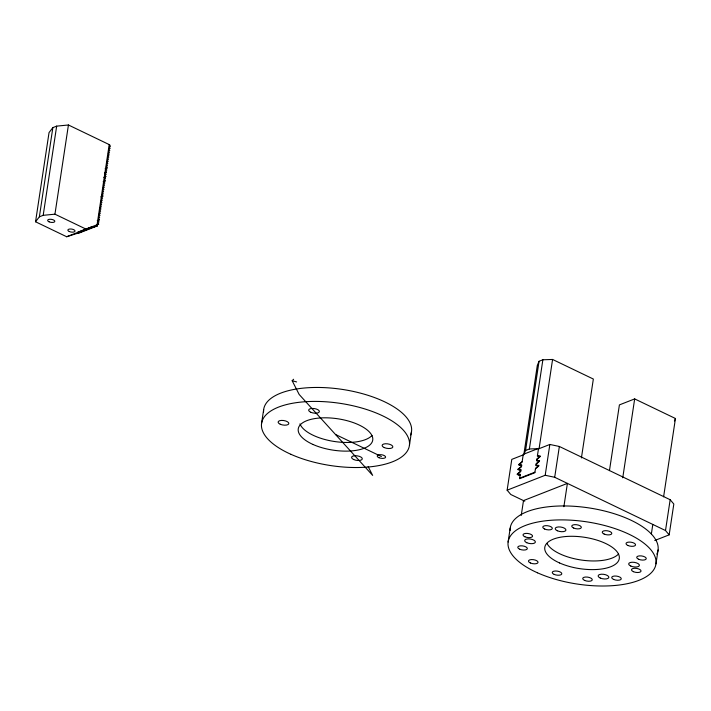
<?xml version="1.0" encoding="UTF-8"?>
<svg xmlns="http://www.w3.org/2000/svg" width="711" height="711" viewBox="0 0 711 711"><rect width="100%" height="100%" fill="white"/><g stroke="black" fill="none" stroke-linecap="round" stroke-linejoin="round"><path stroke-width="1.07" d="M35.55 221.779L49.041 132.584L52.854 127.624L56.667 126.131L68.434 124.985L109.663 144.804L110.418 146.324L109.343 146.964L110.098 148.483L109.014 149.123L109.77 150.652L108.685 151.292L109.441 152.812L108.356 153.452L109.112 154.971L108.028 155.611L108.783 157.131L107.708 157.771L108.463 159.3L107.379 159.939L108.134 161.459L107.05 162.099L107.805 163.619L106.721 164.259L107.477 165.787L106.392 166.427L107.148 167.947L106.072 168.587L106.828 170.107L105.743 170.747L106.499 172.275L105.415 172.915L106.17 174.435L105.086 175.075L105.841 176.595L104.757 177.235L105.512 178.754L104.437 179.394L105.192 180.923L104.108 181.563L104.864 183.083L103.779 183.722L104.535 185.242L103.451 185.882L104.206 187.411L103.131 188.051L103.877 189.57L102.802 190.21L103.557 191.73L102.473 192.37L103.228 193.89L102.144 194.53L102.899 196.058L101.815 196.698L102.571 198.218L101.495 198.858L102.242 200.378L101.166 201.017L101.922 202.546L100.838 203.186L101.584 204.697L100.509 205.346L101.264 206.865L100.18 207.505L100.935 209.034L99.86 209.674L100.607 211.194L99.531 211.834L100.287 213.353L99.202 213.993L99.958 215.513L98.873 216.153L99.629 217.682L98.545 218.321L99.3 219.841L98.225 220.481L98.98 222.001L97.896 222.641L98.651 224.169L77.712 232.186L77.552 233.27L66.683 236.745L35.55 221.779L39.363 216.819L52.854 127.624M39.363 216.819L43.184 215.326L56.667 126.131M97.105 224.587L97.407 225.885L86.075 229.138L54.943 214.18L68.434 124.985M109.21 144.582L96.945 225.663L77.552 233.27L78.006 233.492L78.174 232.408L79.25 231.768M261.541 423.543L263.657 409.598M409.42 445.388L411.527 431.444M524.771 501.211L510.791 494.5L507.13 490.19L511.787 459.377L523.18 454.907M508.098 542.031L510.205 528.077M539.054 361.286L537.312 365.436L523.82 454.631L525.571 450.481L539.054 361.286L542.875 359.784L552.58 359.455L593.347 379.043L581.42 457.937M525.571 450.481L529.384 448.979L542.875 359.784M521.243 515.431L523.492 500.597L567.396 483.391L563.876 506.703M552.58 359.455L539.089 448.65L529.384 448.979M507.13 490.19L545.186 475.268L549.852 444.455L559.361 446.472L670.162 499.726L673.824 504.037L669.167 534.85L654.769 540.493M669.167 534.85L665.505 530.539L554.696 477.285L559.361 446.472M609.46 470.638L619.405 404.897L634.674 398.907L675.45 418.503L663.603 496.82M622.747 477.801L634.674 398.907M651.365 533.97L652.805 524.434M655.969 563.876L658.075 549.932M665.505 530.539L670.162 499.726M674.401 420.992L675.45 418.503M368.138 466.576L372.644 475.392L299.162 394.463L292.159 380.732L293.616 379.247M521.75 465.892L518.781 464.47L522.167 461.599M520.043 470.131L518.061 469.18L521.456 466.318M520.319 475.321L517.35 473.899L520.745 471.029M519.243 475.383L517.27 474.441L520.665 471.571L520.959 469.58L518.061 469.18M536.867 459.422L540.253 456.56L537.356 456.16L538.538 448.383L523.26 454.365L522.087 462.141L518.701 465.012L521.59 465.412M536.156 464.141L539.542 461.27L536.645 460.87L536.947 458.879L540.342 456.018L537.445 455.618M535.436 468.851L538.831 465.989L535.934 465.589L536.236 463.599L539.622 460.728L536.725 460.328M105.112 168.747L107.148 167.947M104.455 173.075L106.499 172.275M103.797 177.394L105.841 176.595M103.148 181.723L105.192 180.923M100.855 196.858L102.899 196.058M97.265 220.641L99.3 219.841M66.683 236.745L91.506 226.969M96.607 224.969L98.651 224.169M78.006 233.492L97.407 225.885M538.458 448.925L549.852 444.455M519.661 478.174L534.939 472.184M43.184 215.326L54.943 214.18M536.014 465.047L538.911 465.447L535.525 468.309L534.859 472.726L519.581 478.707L520.248 474.299L517.35 473.899M518.781 464.47L521.678 464.87L521.376 466.86L517.981 469.722L520.879 470.122M517.27 474.441L520.168 474.841M545.186 475.268L554.696 477.285M292.159 380.732L296.62 381.931M335.485 434.465L381.398 456.533M263.559 411.989A74.744 31.471 8.6 0 1 343.129 389.53A74.744 31.471 8.6 0 1 410.576 434.936M372.022 435.47A37.674 15.864 8.6 0 1 333.557 441.362A37.674 15.864 8.6 0 1 299.962 423.854M510.107 530.477A74.744 31.471 8.6 0 1 590.557 508.161A74.744 31.471 8.6 0 1 656.804 554.127M618.57 553.958A37.674 15.864 8.6 0 1 581.438 560.055A37.674 15.864 8.6 0 1 547.035 543.524M290.897 454.302A74.744 31.471 8.6 0 0 408.976 447.459A74.744 31.471 8.6 0 0 306.565 401.644A74.744 31.471 8.6 0 0 290.897 454.302M313.009 444.464A37.674 15.864 8.6 0 0 372.528 441.016A37.674 15.864 8.6 0 0 320.91 417.926A37.674 15.864 8.6 0 0 313.009 444.464M384.251 447.575A5.421 2.284 8.6 0 0 392.819 447.077A5.421 2.284 8.6 0 0 385.389 443.753A5.421 2.284 8.6 0 0 384.251 447.575M353.705 459.546A5.421 2.284 8.6 0 0 362.281 459.048A5.421 2.284 8.6 0 0 354.842 455.724A5.421 2.284 8.6 0 0 353.705 459.546M280.241 424.236A5.421 2.284 8.6 0 0 288.808 423.738A5.421 2.284 8.6 0 0 281.378 420.414A5.421 2.284 8.6 0 0 280.241 424.236M310.787 412.264A5.421 2.284 8.6 0 0 319.355 411.767A5.421 2.284 8.6 0 0 311.925 408.443A5.421 2.284 8.6 0 0 310.787 412.264M379.043 457.742A4.257 1.795 8.6 0 0 385.602 457.182A4.257 1.795 8.6 0 0 379.55 454.685A4.257 1.795 8.6 0 0 379.043 457.742M537.454 572.79A74.744 31.471 8.6 0 0 655.524 565.938A74.744 31.471 8.6 0 0 553.114 520.132A74.744 31.471 8.6 0 0 537.454 572.79M559.566 562.952A37.674 15.864 8.6 0 0 619.077 559.504A37.674 15.864 8.6 0 0 567.458 536.405A37.674 15.864 8.6 0 0 559.566 562.952M630.799 566.063A5.421 2.284 8.6 0 0 639.376 565.565A5.421 2.284 8.6 0 0 631.937 562.241A5.421 2.284 8.6 0 0 630.799 566.063M600.262 578.034A5.421 2.284 8.6 0 0 608.829 577.536A5.421 2.284 8.6 0 0 601.399 574.212A5.421 2.284 8.6 0 0 600.262 578.034M526.789 542.724A5.421 2.284 8.6 0 0 535.356 542.226A5.421 2.284 8.6 0 0 527.926 538.902A5.421 2.284 8.6 0 0 526.789 542.724M557.335 530.753A5.421 2.284 8.6 0 0 565.903 530.255A5.421 2.284 8.6 0 0 558.473 526.931A5.421 2.284 8.6 0 0 557.335 530.753M633.394 571.671A4.826 2.026 8.6 0 0 641.011 571.235A4.826 2.026 8.6 0 0 634.399 568.276A4.826 2.026 8.6 0 0 633.394 571.671M638.62 559.255A4.826 2.026 8.6 0 0 646.237 558.81A4.826 2.026 8.6 0 0 639.633 555.86A4.826 2.026 8.6 0 0 638.62 559.255M627.92 545.488A4.826 2.026 8.6 0 0 635.536 545.053A4.826 2.026 8.6 0 0 628.933 542.093A4.826 2.026 8.6 0 0 627.92 545.488M544.688 529.046A4.826 2.026 8.6 0 0 552.305 528.602A4.826 2.026 8.6 0 0 545.692 525.651A4.826 2.026 8.6 0 0 544.688 529.046M573.688 528.051A4.826 2.026 8.6 0 0 581.305 527.606A4.826 2.026 8.6 0 0 574.692 524.647A4.826 2.026 8.6 0 0 573.688 528.051M604.154 534.068A4.826 2.026 8.6 0 0 611.771 533.623A4.826 2.026 8.6 0 0 605.159 530.673A4.826 2.026 8.6 0 0 604.154 534.068M613.629 579.421A4.826 2.026 8.6 0 0 621.245 578.976A4.826 2.026 8.6 0 0 614.642 576.026A4.826 2.026 8.6 0 0 613.629 579.421M584.629 580.416A4.826 2.026 8.6 0 0 592.245 579.972A4.826 2.026 8.6 0 0 585.642 577.021A4.826 2.026 8.6 0 0 584.629 580.416M554.162 574.399A4.826 2.026 8.6 0 0 561.779 573.955A4.826 2.026 8.6 0 0 555.175 571.004A4.826 2.026 8.6 0 0 554.162 574.399M524.922 536.787A4.826 2.026 8.6 0 0 532.539 536.352A4.826 2.026 8.6 0 0 525.936 533.392A4.826 2.026 8.6 0 0 524.922 536.787M519.688 549.212A4.826 2.026 8.6 0 0 527.304 548.768A4.826 2.026 8.6 0 0 520.701 545.817A4.826 2.026 8.6 0 0 519.688 549.212M530.388 562.979A4.826 2.026 8.6 0 0 538.014 562.534A4.826 2.026 8.6 0 0 531.401 559.575A4.826 2.026 8.6 0 0 530.388 562.979M69.305 231.537A3.617 1.52 8.6 0 0 75.002 231.191A3.617 1.52 8.6 0 0 70.016 228.986A3.617 1.52 8.6 0 0 69.305 231.537M49.103 221.832A3.617 1.52 8.6 0 0 54.8 221.476A3.617 1.52 8.6 0 0 49.814 219.272A3.617 1.52 8.6 0 0 49.103 221.832"/></g></svg>
